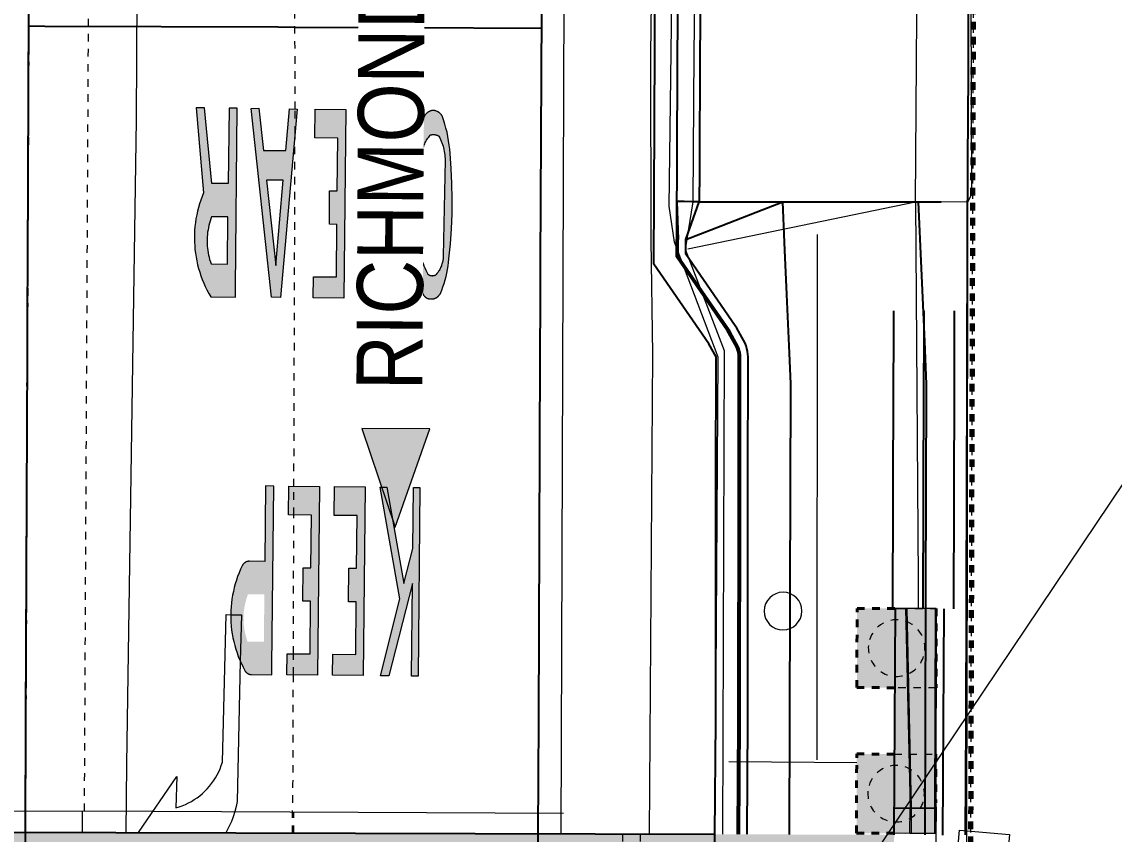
# Model space of a CAD drawing. Header units: metres. Extents: x -902 to -724, y 0 to 650.
# Drawn here: x -791.06 to -776.58, y 594.33 to 605.1 of the extents above; entities that cross this region are included whole.
import ezdxf

# ---------------------------------------------------------------- set-up
doc = ezdxf.new("R2010")
doc.units = ezdxf.units.M
for name, pattern in [('ControlLine', [0.02, 0.0125, -0.0025, 0.0025, -0.0025]), ('IMPORT-BDYS-Boundary _3_', [0.01, 0.009, -0.001]), ('IMPORT-BDYS-ProjBoundary', [0.008, 0.006, -0.002]), ('IMPORT-LNMK-LineCont _3_', [0.004, 0.001, -0.003]), ('JacobsDash', [0.0045, 0.003, -0.0015])]:
    doc.linetypes.add(name, pattern=pattern)
for name, color, linetype, lineweight in [('BRIDGE-ABUTMENT-CONC', 7, 'Continuous', 50), ('BRIDGE-FRAMING-LINE-18-HID', 7, 'JacobsDash', 15), ('D-BDGE', 7, 'Continuous', 13), ('D-BDGE-FLOOR', 7, 'Continuous', 50), ('D-BDGE-FNDN-LINES-18-HID', 7, 'JacobsDash', 15), ('D-BDGE-FNDN-PILE-CAP', 7, 'Continuous', 50), ('D-BDGE-GEN-MOD', 7, 'Continuous', 35), ('D-ENHA-GEN-LINE', 7, 'Continuous', 9), ('D-ENHA-TEXT', 7, 'Continuous', 9)]:
    doc.layers.add(name, color=color, linetype=linetype, lineweight=lineweight)
doc.styles.add('Arial Narrow_1', font='ARIALN.TTF', dxfattribs={"height": 0.875})

# ---------------------------------------------------------------- blocks, each defined once
blk = doc.blocks.new('T2DPAA-T2D-PWA-RW-M2D-000002_ControlLinesMinor_rvt-1-DRG-2871011 - SITE PLAN')
at = {"layer": 'D-BDGE', "color": 151, "linetype": 'ControlLine', "lineweight": 25, "true_color": 0x88c3ff}
blk.add_line((-1664.5, 535.071), (-1664.045, 643.233), dxfattribs=at)
blk = doc.blocks.new('T2DPAA-T2D-C3S-RW-M2D-100010_dwg-40802999-DRG-2871011 - SITE PLAN')
at = {"color": 9, "lineweight": 25, "true_color": 0xc3c3c3}
for p, q in [((271.413, -128.93), (270.913, -128.996)), ((270.921, -129.096), (271.437, -129.229)), ((269.408, -129.63), (269.573, -129.519))]:
    blk.add_line(p, q, dxfattribs=at)
at = {"color": 9, "lineweight": 25, "true_color": 0xc3c3c3, "flags": 128}
for points in [[(262.333, -121.06), (263.836, -120.934), (268.647, -120.531), (268.819, -120.517), (269.209, -120.484), (269.868, -120.429), (273.192, -120.151), (273.197, -120.15), (273.308, -120.141)], [(272.979, -120.169), (272.997, -120.379), (273.255, -123.457), (273.273, -123.681), (273.396, -125.151), (273.547, -126.945)], [(253.362, -121.811), (253.871, -121.769), (258.854, -121.351), (260.554, -121.209), (260.82, -121.187), (262.333, -121.06)], [(262.908, -127.836), (264.404, -127.71), (269.214, -127.308), (269.386, -127.293), (269.776, -127.261), (270.436, -127.205), (273.76, -126.927), (273.765, -126.927), (273.875, -126.917), (274.369, -126.876), (279.351, -126.459), (279.526, -126.444), (284.334, -126.042), (289.317, -125.624), (294.299, -125.207), (296.617, -125.013), (299.282, -124.79), (304.264, -124.373), (304.697, -124.337)], [(269.573, -129.519), (270.561, -128.701), (272.403, -128.546), (274.494, -128.371), (277.386, -128.129), (279.477, -127.954), (282.368, -127.712), (284.459, -127.536), (287.351, -127.294), (289.442, -127.119), (292.334, -126.877), (294.424, -126.702), (296.743, -126.508), (297.316, -126.46), (299.407, -126.285), (302.299, -126.043), (304.389, -125.868), (306.784, -125.667), (307.281, -125.625), (307.614, -125.598)], [(253.938, -128.587), (254.439, -128.545), (259.421, -128.128), (261.121, -127.985), (261.388, -127.963), (262.908, -127.836)], [(278.281, -128.355), (277.782, -128.397), (277.284, -128.439), (276.786, -128.48), (276.288, -128.522), (275.789, -128.564), (275.291, -128.605), (274.793, -128.647), (274.519, -128.67), (274.295, -128.689), (273.796, -128.731), (273.298, -128.772), (272.8, -128.814), (272.428, -128.845), (272.302, -128.856), (271.803, -128.897), (271.305, -128.939), (270.911, -128.972)], [(278.291, -128.48), (277.805, -128.696), (277.307, -128.738), (276.808, -128.779), (276.31, -128.821), (275.812, -128.863), (275.314, -128.905), (274.815, -128.946), (274.544, -128.969), (274.317, -128.988), (273.819, -129.03), (273.321, -129.072), (272.822, -129.113), (272.453, -129.144), (272.324, -129.155), (271.826, -129.196), (271.437, -129.229)], [(263.131, -130.47), (264.624, -130.348), (267.771, -130.073), (269.434, -129.928), (269.46, -129.925), (269.486, -129.919), (269.511, -129.911), (269.535, -129.901), (269.558, -129.889), (269.74, -129.768), (269.761, -129.752), (270.681, -128.991), (270.912, -128.972)], [(263.133, -130.495), (264.626, -130.373), (267.773, -130.098), (269.437, -129.953), (269.465, -129.95), (269.492, -129.943), (269.519, -129.935), (269.546, -129.924), (269.571, -129.911), (269.754, -129.788), (269.777, -129.772), (270.691, -129.015), (270.913, -128.996)], [(271.437, -129.229), (271.429, -129.129), (271.421, -129.029), (271.413, -128.93)], [(263.142, -130.594), (264.634, -130.472), (267.781, -130.198), (269.445, -130.053), (269.482, -130.048), (269.518, -130.04), (269.554, -130.029), (269.588, -130.015), (269.621, -129.998), (269.81, -129.871), (269.84, -129.849), (270.731, -129.112), (270.921, -129.096)], [(270.921, -129.096), (271.143, -129.544), (271.365, -129.992), (271.533, -130.331)], [(271.437, -129.229), (271.447, -129.336), (271.49, -129.834), (271.533, -130.331), (271.577, -130.83), (271.62, -131.328), (271.663, -131.826), (271.689, -132.126), (271.707, -132.324), (271.715, -132.425)], [(263.106, -130.171), (264.6, -130.049), (267.745, -129.775), (269.408, -129.63)], [(263.387, -133.483), (264.878, -133.357), (266.458, -133.223), (266.585, -133.212), (269.352, -132.977), (269.927, -132.929), (270.894, -132.846), (271.468, -132.798), (271.746, -132.774), (271.802, -132.77), (271.983, -132.755), (272.573, -132.706), (272.589, -132.705), (274.842, -132.519)], [(254.135, -130.903), (254.362, -130.884), (259.345, -130.478), (263.106, -130.171)], [(263.189, -131.154), (264.681, -131.028), (266.27, -130.893), (266.395, -130.883), (266.395, -130.883), (269.099, -130.653), (269.137, -130.648), (269.541, -130.595), (269.831, -130.557), (270.315, -130.492), (270.898, -130.415), (270.996, -130.402), (271.533, -130.331)], [(266.288, -132.258), (269.257, -132.006), (269.818, -131.959), (270.224, -131.924)], [(263.341, -132.948), (264.832, -132.821), (266.426, -132.686), (266.551, -132.676), (266.551, -132.676), (269.256, -132.447), (269.294, -132.443), (269.853, -132.369), (270.814, -132.242), (271.689, -132.126)], [(263.303, -132.537), (264.799, -132.415), (266.293, -132.294)], [(266.322, -132.661), (269.291, -132.409), (269.852, -132.361), (270.258, -132.327)], [(266.357, -133.063), (269.325, -132.811), (269.886, -132.764), (270.292, -132.729)], [(263.356, -133.18), (264.851, -133.058), (266.346, -132.936)]]:
    blk.add_lwpolyline(points, dxfattribs=at)
blk = doc.blocks.new('T2DPAA-T2D-PWC-RW-M2D-100010_RoadDesign_rvt-1-DRG-2871011 - SITE PLAN')
at = {"color": 9, "lineweight": 25, "true_color": 0xc3c3c3, "rotation": 84.9723245667552}
blk.add_blockref('T2DPAA-T2D-C3S-RW-M2D-100010_dwg-40802999-DRG-2871011 - SITE PLAN', (-1807.835, 343.649), dxfattribs=at)
blk = doc.blocks.new('T2DPAA-T2D-PWA-SU-M2D-000002_dwg-40815123-DRG-2871011 - SITE PLAN')
at = {"color": 9, "linetype": 'IMPORT-LNMK-LineCont _3_', "lineweight": 18, "true_color": 0xc0c0c0}
for p, q in [((47.803, 1552.197), (52.461, 1552.592)), ((45.589, 1552.009), (47.424, 1552.165)), ((47.424, 1552.165), (47.803, 1552.197)), ((45.312, 1551.985), (45.589, 1552.009))]:
    blk.add_line(p, q, dxfattribs=at)
at = {"color": 9, "lineweight": 18, "true_color": 0xc0c0c0}
for p, q in [((44.805, 1544.442), (44.669, 1546.133)), ((51.734, 1545.576), (44.797, 1544.974)), ((43.877, 1544.35), (43.857, 1544.348)), ((52.447, 1543.581), (58.388, 1544.124))]:
    blk.add_line(p, q, dxfattribs=at)
at = {"color": 9, "lineweight": 18, "true_color": 0xc0c0c0, "flags": 128}
for points in [[(91.75, 1558.003), (91.679, 1557.997), (86.222, 1557.587), (81.87, 1557.198), (77.146, 1556.866), (70.286, 1556.263), (63.172, 1555.59), (61.17, 1555.425), (56.618, 1555.05), (52.457, 1554.707), (43.939, 1554.085), (43.036, 1554.013)], [(43.05, 1553.848), (43.833, 1553.408), (43.421, 1553.382), (43.437, 1553.341), (43.455, 1553.3), (43.476, 1553.261), (43.498, 1553.222), (43.523, 1553.185), (43.549, 1553.149), (43.577, 1553.114), (43.607, 1553.081), (43.639, 1553.049), (43.672, 1553.019), (43.707, 1552.99), (43.744, 1552.963), (43.781, 1552.939), (43.82, 1552.916), (43.861, 1552.895), (43.902, 1552.876), (43.944, 1552.859), (43.987, 1552.844), (44.031, 1552.832), (44.075, 1552.821)], [(44.075, 1552.821), (46.029, 1552.941), (46.033, 1552.881)], [(46.033, 1552.881), (46.042, 1552.742), (45.431, 1552.702)], [(45.431, 1552.702), (43.574, 1552.58), (43.505, 1552.589), (43.437, 1552.6), (43.369, 1552.615), (43.302, 1552.634), (43.237, 1552.656), (43.173, 1552.681), (43.148, 1552.692)], [(43.623, 1547.094), (49.965, 1547.61), (51.469, 1547.763), (53.926, 1547.984), (58.722, 1548.344), (60.844, 1548.549), (65.279, 1548.908), (69.402, 1549.285), (72.361, 1549.542), (78.435, 1550.041), (83.632, 1550.447), (88.46, 1550.83), (89.146, 1550.825), (90.011, 1550.678), (90.721, 1550.393), (91.508, 1549.973), (92.227, 1549.372)], [(43.697, 1546.23), (50, 1546.745), (51.468, 1547.454), (51.938, 1547.566), (53.975, 1547.719), (58.389, 1548.047), (58.717, 1548.084), (60.831, 1548.263), (65.271, 1548.655), (69.415, 1549.025), (71.871, 1549.252), (72.402, 1549.274), (78.431, 1549.71), (78.784, 1549.768), (83.669, 1550.207), (88.464, 1550.546), (89.134, 1550.528), (89.91, 1550.393), (90.615, 1550.147), (91.334, 1549.735), (91.998, 1549.181)], [(43.705, 1546.129), (50.093, 1546.666), (51.383, 1547.298), (52.024, 1547.254), (53.989, 1547.414), (58.398, 1547.745), (58.756, 1547.961), (60.9, 1548.178)], [(52.024, 1547.254), (52.277, 1544.315), (51.391, 1547.268)], [(52.339, 1543.627), (52.277, 1544.315), (58.437, 1544.815), (58.504, 1544.135)], [(52.277, 1544.315), (47.295, 1543.844), (46.915, 1543.81)], [(42.58, 1542.784), (47.657, 1543.218), (52.339, 1543.627), (52.447, 1543.581)], [(34.172, 1542.278), (35.615, 1542.524), (36.522, 1542.629), (43.562, 1543.279), (44.309, 1543.334), (44.337, 1543.349)], [(42.835, 1543.22), (42.835, 1543.007), (44.035, 1543.007), (44.035, 1542.341), (42.035, 1542.341)]]:
    blk.add_lwpolyline(points, dxfattribs=at)
at = {"color": 9, "linetype": 'IMPORT-LNMK-LineCont _3_', "lineweight": 18, "true_color": 0xc0c0c0, "flags": 128}
for points in [[(52.785, 1552.62), (56.21, 1552.925), (63.193, 1553.545), (70.936, 1554.202)], [(52.461, 1552.592), (52.696, 1552.612), (52.785, 1552.62)], [(43.222, 1551.815), (43.866, 1551.863), (45.312, 1551.985)]]:
    blk.add_lwpolyline(points, dxfattribs=at)
blk = doc.blocks.new('T2DPAA-T2D-PWA-SU-M2D-000001_dwg-40815111-DRG-2871011 - SITE PLAN')
at = {"color": 9, "linetype": 'IMPORT-BDYS-Boundary _3_', "lineweight": 18, "true_color": 0xc0c0c0, "flags": 128}
blk.add_lwpolyline([(124.495, 1599.034), (121.069, 1639.337), (138.228, 1640.786)], dxfattribs=at)
blk = doc.blocks.new('T2DPAA-T2D-PWA-GN-XRF-000103_dwg-40807629-DRG-2871011 - SITE PLAN')
at = {"color": 200, "linetype": 'IMPORT-BDYS-ProjBoundary', "lineweight": 70, "true_color": 0xbf00ff, "flags": 128}
blk.add_lwpolyline([(380.558, 1470.686), (378.19, 1470.486), (376.33, 1492.407), (361.133, 1491.138), (328.778, 1488.393), (322.042, 1487.824), (322.223, 1485.695), (300.56, 1483.866), (300.379, 1485.996), (285.193, 1484.714), (287.006, 1463.393), (271.82, 1462.102), (270.55, 1477.048), (270.352, 1477.215)], dxfattribs=at)
blk = doc.blocks.new('ASSA_Driveway_dwg-40817344-DRG-2871011 - SITE PLAN')
at = {"lineweight": 18, "true_color": 0xc0c0c0}
h = blk.add_hatch(color=9, dxfattribs=at)
h.paths.add_polyline_path([(1.231, -3.148), (3.726, -2.954), (3.716, -2.846), (2.72, -2.923), (2.703, -2.706), (3.693, -2.52), (3.684, -2.412), (2.57, -2.608), (2.487, -2.583), (2.378, -2.558), (2.314, -2.547), (2.224, -2.537), (2.095, -2.533), (2.006, -2.536), (1.936, -2.541), (1.85, -2.553), (1.758, -2.571), (1.682, -2.59), (1.597, -2.617), (1.513, -2.65), (1.432, -2.687), (1.353, -2.728), (1.278, -2.774), (1.206, -2.823), (1.224, -3.05)])
h.paths.add_polyline_path([(1.66, -3.006), (1.643, -2.789), (1.716, -2.759), (1.792, -2.735), (1.87, -2.718), (1.951, -2.709), (2.051, -2.707), (2.131, -2.713), (2.19, -2.722), (2.266, -2.74), (2.283, -2.957), (1.661, -3.006)])
h = blk.add_hatch(color=9, dxfattribs=at)
h.paths.add_polyline_path([(1.278, -3.745), (3.785, -3.746), (3.777, -3.644), (3.223, -3.644), (3.2, -3.348), (3.751, -3.24), (3.738, -3.139), (1.269, -3.624), (1.273, -3.681)])
h.paths.add_polyline_path([(1.695, -3.644), (2.812, -3.425), (2.829, -3.644), (2.104, -3.644)])
h = blk.add_hatch(color=9, dxfattribs=at)
h.paths.add_polyline_path([(-3.715, -4.068), (-1.22, -3.874), (-1.229, -3.765), (-2.226, -3.843), (-2.242, -3.64), (-2.27, -3.577), (-2.288, -3.562), (-2.321, -3.547), (-2.391, -3.522), (-2.476, -3.498), (-2.563, -3.479), (-2.671, -3.462), (-2.773, -3.454), (-2.851, -3.452), (-2.95, -3.455), (-3.03, -3.463), (-3.169, -3.487), (-3.244, -3.505), (-3.322, -3.528), (-3.374, -3.546), (-3.457, -3.58), (-3.538, -3.618), (-3.616, -3.661), (-3.7, -3.715), (-3.717, -3.733), (-3.73, -3.758), (-3.736, -3.801), (-3.722, -3.97)])
h.paths.add_polyline_path([(-3.287, -3.925), (-3.304, -3.708), (-3.21, -3.672), (-3.155, -3.655), (-3.076, -3.638), (-2.996, -3.628), (-2.915, -3.625), (-2.835, -3.63), (-2.756, -3.642), (-2.68, -3.66), (-2.663, -3.877), (-3.285, -3.925)])
for points in [[(1.343, -4.583), (1.623, -4.561), (3.835, -4.389), (3.804, -3.984), (3.424, -4.014), (3.448, -4.317), (2.752, -4.371), (2.744, -4.27), (2.302, -4.305), (2.309, -4.406), (1.614, -4.46), (1.587, -4.156), (1.312, -4.178), (1.34, -4.542)], [(-3.665, -4.672), (-1.173, -4.478), (-1.204, -4.073), (-1.584, -4.103), (-1.56, -4.406), (-2.257, -4.46), (-2.264, -4.359), (-2.707, -4.394), (-2.699, -4.495), (-3.394, -4.549), (-3.421, -4.246), (-3.697, -4.267), (-3.672, -4.585)], [(1.394, -5.237), (3.886, -5.044), (3.854, -4.63), (3.506, -4.66), (3.53, -4.967), (1.386, -5.134), (1.388, -5.156)], [(-3.618, -5.277), (-1.126, -5.083), (-1.157, -4.678), (-1.537, -4.707), (-1.513, -5.011), (-2.21, -5.065), (-2.217, -4.964), (-2.66, -4.998), (-2.652, -5.099), (-3.347, -5.153), (-3.374, -4.85), (-3.65, -4.872), (-3.625, -5.189)], [(-3.562, -6.001), (-1.069, -5.807), (-1.077, -5.722), (-1.881, -5.784), (-2.356, -5.706), (-1.103, -5.37), (-1.11, -5.282), (-2.563, -5.673), (-3.601, -5.503), (-3.592, -5.617), (-2.347, -5.82), (-3.569, -5.914), (-3.567, -5.929)], [(1.434, -5.74), (1.439, -5.766), (1.45, -5.794), (1.466, -5.817), (1.488, -5.836), (1.516, -5.852), (1.601, -5.877), (1.689, -5.897), (1.777, -5.911), (1.887, -5.922), (1.976, -5.925), (2.333, -5.925), (2.508, -5.919), (2.683, -5.907), (2.857, -5.891), (3.03, -5.871), (3.369, -5.817), (3.547, -5.782), (3.609, -5.765), (3.686, -5.741), (3.776, -5.707), (3.862, -5.666), (3.883, -5.65), (3.903, -5.624), (3.914, -5.602), (3.922, -5.575), (3.923, -5.558), (3.913, -5.507), (3.899, -5.483), (3.887, -5.468), (3.866, -5.45), (3.837, -5.435), (3.808, -5.424), (3.73, -5.398), (3.65, -5.377), (3.542, -5.356), (3.469, -5.346), (3.406, -5.34), (3.226, -5.452), (3.307, -5.444), (3.322, -5.444), (3.371, -5.448), (3.423, -5.457), (3.481, -5.474), (3.521, -5.491), (3.572, -5.519), (3.596, -5.534), (3.604, -5.559), (3.607, -5.592), (3.605, -5.612), (3.591, -5.651), (3.538, -5.683), (3.466, -5.715), (3.423, -5.731), (3.362, -5.748), (3.301, -5.758), (3.147, -5.769), (1.955, -5.846), (1.926, -5.843), (1.875, -5.831), (1.842, -5.819), (1.803, -5.8), (1.759, -5.773), (1.749, -5.761), (1.74, -5.74), (1.738, -5.713), (1.741, -5.693), (1.752, -5.669), (1.821, -5.626), (1.9, -5.587), (1.969, -5.559), (2.046, -5.536), (2.151, -5.515), (2.03, -5.432), (1.888, -5.457), (1.808, -5.478), (1.724, -5.507), (1.683, -5.523), (1.617, -5.553), (1.553, -5.586), (1.468, -5.639), (1.453, -5.656), (1.438, -5.686)]]:
    blk.add_hatch(color=9, dxfattribs=at).paths.add_polyline_path(points)
at = {"color": 9, "lineweight": 18, "true_color": 0xc0c0c0}
for p, q in [((-6.286, 4.506), (-5.73, -1.752)), ((-6.015, -1.749), (-5.732, -1.726)), ((-5.727, -1.752), (-5.202, -8.084)), ((-5.478, -8.074), (23.96, -5.598))]:
    blk.add_line(p, q, dxfattribs=at)
at = {"color": 9, "linetype": 'IMPORT-LNMK-LineCont _3_', "lineweight": 18, "true_color": 0xc0c0c0}
for p, q in [((-5.73, -1.752), (5.277, -0.84)), ((-5.778, -4.542), (-5.498, -4.519))]:
    blk.add_line(p, q, dxfattribs=at)
at = {"color": 9, "lineweight": 18, "true_color": 0xc0c0c0, "flags": 128}
for points in [[(1.206, -2.823), (1.231, -3.148), (1.356, -3.138), (3.726, -2.954), (3.718, -2.846), (2.72, -2.923), (2.703, -2.706), (3.693, -2.52), (3.684, -2.412), (2.57, -2.608), (2.521, -2.592), (2.472, -2.579), (2.422, -2.567), (2.372, -2.557), (2.321, -2.549), (2.27, -2.542), (2.219, -2.537), (2.168, -2.534), (2.117, -2.532), (2.066, -2.532), (2.015, -2.534), (1.964, -2.538), (1.913, -2.543), (1.862, -2.551), (1.812, -2.559), (1.762, -2.57), (1.712, -2.582), (1.663, -2.596), (1.614, -2.612), (1.566, -2.629), (1.518, -2.648), (1.471, -2.668), (1.425, -2.69), (1.379, -2.714), (1.335, -2.739), (1.291, -2.765), (1.248, -2.793)], [(1.64, -2.789), (1.657, -3.006), (2.281, -2.957), (2.264, -2.74), (2.235, -2.733), (2.205, -2.726), (2.175, -2.72), (2.145, -2.715), (2.115, -2.711), (2.085, -2.709), (2.054, -2.707), (2.024, -2.706), (1.993, -2.706), (1.963, -2.708), (1.933, -2.71), (1.902, -2.713), (1.872, -2.718), (1.842, -2.723), (1.813, -2.73), (1.783, -2.737), (1.754, -2.746), (1.725, -2.755), (1.696, -2.765), (1.668, -2.777)], [(3.2, -3.348), (3.223, -3.644), (3.778, -3.644), (3.785, -3.746), (1.278, -3.745), (1.269, -3.624), (3.738, -3.139), (3.751, -3.24)], [(-3.69, -3.707), (-3.693, -3.709), (-3.696, -3.711), (-3.698, -3.713), (-3.701, -3.716), (-3.704, -3.718), (-3.706, -3.721), (-3.709, -3.723), (-3.711, -3.726), (-3.713, -3.729), (-3.715, -3.731), (-3.717, -3.734), (-3.719, -3.737), (-3.721, -3.74), (-3.723, -3.743), (-3.725, -3.746), (-3.726, -3.75), (-3.728, -3.753), (-3.729, -3.756), (-3.73, -3.759), (-3.731, -3.763), (-3.732, -3.766), (-3.733, -3.77), (-3.734, -3.773), (-3.735, -3.777), (-3.735, -3.78), (-3.735, -3.784), (-3.736, -3.787), (-3.736, -3.791), (-3.736, -3.794), (-3.736, -3.798), (-3.736, -3.801), (-3.715, -4.068), (-3.59, -4.058), (-1.22, -3.874), (-1.228, -3.765), (-2.226, -3.843), (-2.242, -3.64), (-2.242, -3.637), (-2.243, -3.633), (-2.243, -3.63), (-2.244, -3.626), (-2.245, -3.623), (-2.246, -3.619), (-2.247, -3.616), (-2.248, -3.612), (-2.249, -3.609), (-2.251, -3.606), (-2.252, -3.603), (-2.254, -3.599), (-2.255, -3.596), (-2.257, -3.593), (-2.259, -3.59), (-2.261, -3.587), (-2.263, -3.585), (-2.266, -3.582), (-2.268, -3.579), (-2.27, -3.577), (-2.273, -3.574), (-2.275, -3.572), (-2.278, -3.569), (-2.281, -3.567), (-2.284, -3.565), (-2.286, -3.563), (-2.289, -3.561), (-2.292, -3.559), (-2.296, -3.557), (-2.299, -3.555), (-2.302, -3.554), (-2.305, -3.553), (-2.308, -3.551), (-2.357, -3.534), (-2.406, -3.518), (-2.456, -3.503), (-2.506, -3.491), (-2.556, -3.48), (-2.607, -3.471), (-2.658, -3.464), (-2.709, -3.458), (-2.761, -3.454), (-2.812, -3.452), (-2.864, -3.452), (-2.915, -3.453), (-2.967, -3.456), (-3.018, -3.461), (-3.069, -3.468), (-3.12, -3.476), (-3.171, -3.486), (-3.221, -3.498), (-3.271, -3.512), (-3.32, -3.527), (-3.369, -3.544), (-3.417, -3.562), (-3.464, -3.583), (-3.511, -3.604), (-3.557, -3.628), (-3.602, -3.653), (-3.647, -3.679)], [(1.695, -3.644), (2.829, -3.644), (2.812, -3.425)], [(2.744, -4.27), (2.752, -4.371), (3.448, -4.317), (3.424, -4.014), (3.804, -3.984), (3.835, -4.389), (1.343, -4.583), (1.312, -4.178), (1.59, -4.156), (1.614, -4.46), (2.309, -4.406), (2.302, -4.305)], [(-2.264, -4.359), (-2.257, -4.46), (-1.56, -4.406), (-1.584, -4.103), (-1.204, -4.073), (-1.173, -4.478), (-3.665, -4.672), (-3.697, -4.267), (-3.418, -4.245), (-3.394, -4.549), (-2.699, -4.495), (-2.707, -4.394)], [(3.854, -4.63), (3.886, -5.044), (1.394, -5.237), (1.386, -5.134), (3.53, -4.967), (3.505, -4.657)], [(-2.217, -4.964), (-2.21, -5.065), (-1.513, -5.011), (-1.537, -4.707), (-1.157, -4.678), (-1.126, -5.083), (-3.618, -5.277), (-3.65, -4.872), (-3.371, -4.85), (-3.347, -5.153), (-2.652, -5.099), (-2.66, -4.998)], [(-3.562, -6.001), (-3.569, -5.914), (-2.347, -5.819), (-3.592, -5.617), (-3.601, -5.503), (-2.563, -5.673), (-1.11, -5.282), (-1.103, -5.37), (-2.356, -5.706), (-1.881, -5.784), (-1.076, -5.721), (-1.069, -5.807)], [(2.03, -5.432), (1.986, -5.438), (1.942, -5.446), (1.899, -5.454), (1.856, -5.465), (1.813, -5.477), (1.771, -5.49), (1.729, -5.505), (1.688, -5.521), (1.647, -5.538), (1.607, -5.557), (1.568, -5.577), (1.529, -5.599), (1.491, -5.622), (1.488, -5.624), (1.485, -5.626), (1.482, -5.628), (1.478, -5.63), (1.475, -5.632), (1.472, -5.635), (1.469, -5.637), (1.467, -5.64), (1.464, -5.642), (1.461, -5.645), (1.459, -5.648), (1.456, -5.651), (1.454, -5.654), (1.452, -5.657), (1.45, -5.66), (1.447, -5.663), (1.446, -5.667), (1.444, -5.67), (1.442, -5.673), (1.441, -5.677), (1.439, -5.68), (1.438, -5.684), (1.437, -5.688), (1.436, -5.691), (1.435, -5.695), (1.434, -5.699), (1.433, -5.702), (1.433, -5.706), (1.432, -5.71), (1.432, -5.714), (1.432, -5.718), (1.432, -5.721), (1.432, -5.725), (1.432, -5.729), (1.432, -5.733), (1.433, -5.737), (1.434, -5.74), (1.434, -5.745), (1.435, -5.749), (1.435, -5.754), (1.436, -5.758), (1.438, -5.763), (1.439, -5.767), (1.44, -5.771), (1.442, -5.776), (1.443, -5.78), (1.445, -5.784), (1.447, -5.788), (1.449, -5.792), (1.452, -5.796), (1.454, -5.8), (1.456, -5.804), (1.459, -5.808), (1.462, -5.811), (1.465, -5.815), (1.468, -5.818), (1.471, -5.822), (1.474, -5.825), (1.478, -5.828), (1.481, -5.831), (1.485, -5.834), (1.488, -5.836), (1.492, -5.839), (1.496, -5.842), (1.5, -5.844), (1.504, -5.846), (1.508, -5.848), (1.512, -5.85), (1.516, -5.852), (1.562, -5.866), (1.607, -5.878), (1.654, -5.889), (1.7, -5.899), (1.747, -5.907), (1.794, -5.914), (1.842, -5.919), (1.889, -5.922), (1.937, -5.924), (1.984, -5.925), (2.184, -5.927), (2.384, -5.924), (2.583, -5.914), (2.782, -5.899), (2.981, -5.877), (3.179, -5.85), (3.375, -5.817), (3.432, -5.808), (3.487, -5.797), (3.543, -5.784), (3.598, -5.769), (3.652, -5.753), (3.706, -5.734), (3.759, -5.714), (3.812, -5.691), (3.863, -5.668), (3.867, -5.665), (3.871, -5.661), (3.875, -5.658), (3.879, -5.655), (3.883, -5.651), (3.886, -5.648), (3.889, -5.644), (3.893, -5.64), (3.896, -5.636), (3.899, -5.632), (3.902, -5.628), (3.904, -5.624), (3.907, -5.619), (3.909, -5.615), (3.911, -5.61), (3.913, -5.606), (3.915, -5.601), (3.917, -5.596), (3.919, -5.591), (3.92, -5.587), (3.921, -5.582), (3.922, -5.577), (3.923, -5.572), (3.924, -5.567), (3.925, -5.562), (3.925, -5.557), (3.925, -5.552), (3.925, -5.547), (3.925, -5.542), (3.924, -5.537), (3.923, -5.532), (3.922, -5.527), (3.92, -5.522), (3.918, -5.518), (3.917, -5.513), (3.915, -5.509), (3.912, -5.504), (3.91, -5.5), (3.908, -5.496), (3.905, -5.491), (3.902, -5.487), (3.9, -5.483), (3.897, -5.479), (3.894, -5.475), (3.89, -5.472), (3.887, -5.468), (3.883, -5.465), (3.88, -5.461), (3.876, -5.458), (3.872, -5.455), (3.868, -5.452), (3.864, -5.449), (3.86, -5.446), (3.856, -5.444), (3.852, -5.441), (3.847, -5.439), (3.843, -5.437), (3.838, -5.435), (3.834, -5.433), (3.788, -5.417), (3.741, -5.402), (3.694, -5.388), (3.647, -5.376), (3.599, -5.366), (3.551, -5.357), (3.503, -5.349), (3.455, -5.344), (3.406, -5.34), (3.226, -5.452), (3.243, -5.449), (3.259, -5.447), (3.276, -5.445), (3.293, -5.444), (3.31, -5.444), (3.327, -5.444), (3.344, -5.445), (3.361, -5.446), (3.377, -5.448), (3.394, -5.451), (3.411, -5.454), (3.427, -5.458), (3.444, -5.462), (3.46, -5.467), (3.476, -5.472), (3.492, -5.478), (3.507, -5.485), (3.523, -5.492), (3.538, -5.499), (3.553, -5.507), (3.567, -5.516), (3.582, -5.525), (3.596, -5.534), (3.598, -5.538), (3.599, -5.542), (3.601, -5.547), (3.602, -5.551), (3.603, -5.555), (3.604, -5.56), (3.605, -5.564), (3.606, -5.569), (3.607, -5.573), (3.607, -5.577), (3.608, -5.582), (3.608, -5.586), (3.608, -5.591), (3.608, -5.595), (3.607, -5.6), (3.607, -5.604), (3.606, -5.609), (3.605, -5.613), (3.604, -5.618), (3.603, -5.622), (3.602, -5.626), (3.601, -5.631), (3.599, -5.635), (3.597, -5.639), (3.596, -5.643), (3.594, -5.647), (3.591, -5.651), (3.571, -5.664), (3.551, -5.676), (3.53, -5.687), (3.509, -5.698), (3.487, -5.707), (3.465, -5.716), (3.443, -5.725), (3.42, -5.732), (3.397, -5.739), (3.374, -5.745), (3.351, -5.75), (3.328, -5.754), (3.304, -5.758), (3.281, -5.76), (2.012, -5.847), (1.999, -5.847), (1.986, -5.847), (1.972, -5.847), (1.959, -5.846), (1.946, -5.845), (1.933, -5.844), (1.92, -5.842), (1.907, -5.839), (1.894, -5.836), (1.881, -5.833), (1.869, -5.829), (1.856, -5.825), (1.844, -5.82), (1.832, -5.815), (1.82, -5.809), (1.808, -5.803), (1.797, -5.797), (1.785, -5.79), (1.774, -5.783), (1.763, -5.775), (1.753, -5.767), (1.751, -5.765), (1.749, -5.762), (1.748, -5.76), (1.747, -5.757), (1.745, -5.754), (1.744, -5.751), (1.743, -5.748), (1.742, -5.745), (1.741, -5.742), (1.74, -5.739), (1.739, -5.736), (1.739, -5.733), (1.738, -5.73), (1.738, -5.727), (1.738, -5.724), (1.737, -5.721), (1.737, -5.718), (1.737, -5.715), (1.738, -5.712), (1.738, -5.709), (1.738, -5.706), (1.739, -5.703), (1.739, -5.7), (1.74, -5.697), (1.741, -5.694), (1.742, -5.691), (1.743, -5.688), (1.744, -5.685), (1.745, -5.682), (1.746, -5.679), (1.747, -5.677), (1.749, -5.674), (1.75, -5.671), (1.752, -5.669), (1.778, -5.652), (1.804, -5.636), (1.831, -5.621), (1.858, -5.606), (1.886, -5.593), (1.914, -5.58), (1.943, -5.569), (1.972, -5.558), (2.001, -5.548), (2.03, -5.54), (2.06, -5.532), (2.09, -5.525), (2.12, -5.519), (2.151, -5.515)]]:
    blk.add_lwpolyline(points, close=True, dxfattribs=at)
at = {"color": 9, "lineweight": 18, "true_color": 0xc0c0c0}
for start, end in [(4.9183, 184.9183), (184.9183, 4.9183)]:
    blk.add_arc((-2.279, -10.747), 0.25, start, end, dxfattribs=at)
blk = doc.blocks.new('T2DPAA-T2D-PWA-SU-M2D-000100_Survey_rvt-1-DRG-2871011 - SITE PLAN')
at = {"color": 9, "lineweight": 18, "true_color": 0xc0c0c0, "rotation": 84.9723245667552}
for name, p in [('T2DPAA-T2D-PWA-SU-M2D-000001_dwg-40815111-DRG-2871011 - SITE PLAN', (-29.301, 328.935)), ('T2DPAA-T2D-PWA-SU-M2D-000002_dwg-40815123-DRG-2871011 - SITE PLAN', (-118.655, 415.297)), ('T2DPAA-T2D-PWA-GN-XRF-000103_dwg-40807629-DRG-2871011 - SITE PLAN', (-197.868, 135.253)), ('ASSA_Driveway_dwg-40817344-DRG-2871011 - SITE PLAN', (-1664.711, 600.503))]:
    blk.add_blockref(name, p, dxfattribs=at)
blk = doc.blocks.new('CS_Annot_Symb_Direction - ARROW RIGHT_1-5794038-DRG-2871011 - SITE PLAN')
at = {"layer": 'D-ENHA-GEN-LINE'}
blk.add_hatch(color=256, dxfattribs=at).paths.add_polyline_path([(0, 0.001804), (0.00522, 0), (0, -0.001804)])
for p, q in [((0, 0.001804), (0, -0.001804)), ((0.00522, 0), (0, 0.001804)), ((0, -0.001804), (0.00522, 0))]:
    blk.add_line(p, q, dxfattribs=at)

msp = doc.modelspace()

# ---------------------------------------------------------------- hatches: boundary and pattern name
at = {"layer": 'BRIDGE-ABUTMENT-CONC', "lineweight": 5, "true_color": 0xc0c0c0}
for points in [[(-791.034, 593.26), (-791.032, 594.36), (-801.485, 594.391), (-801.486, 593.291), (-794.012, 593.269)], [(-779.499, 593.225), (-779.495, 594.325), (-791.03, 594.36), (-791.032, 593.26), (-790.514, 593.258), (-779.524, 593.226)]]:
    msp.add_hatch(color=9, dxfattribs=at).paths.add_polyline_path(points)
at = {"layer": 'D-BDGE-FNDN-PILE-CAP', "lineweight": 5, "true_color": 0xc0c0c0}
for points in [[(-779.491, 596.275), (-779.488, 597.325), (-779.987, 597.325), (-779.99, 596.277), (-779.494, 596.275)], [(-779.495, 594.345), (-779.495, 595.395), (-779.992, 595.397), (-779.995, 594.347), (-779.581, 594.346)]]:
    msp.add_hatch(color=9, dxfattribs=at).paths.add_polyline_path(points)
at = {"layer": 'D-BDGE-GEN-MOD', "lineweight": 5, "true_color": 0xc0c0c0}
for points in [[(-779.285, 594.678), (-779.343, 597.324), (-779.488, 597.325), (-779.494, 594.68), (-779.285, 594.678)], [(-778.938, 597.323), (-778.938, 597.326), (-779.39, 597.325), (-779.105, 597.323), (-778.94, 597.323)], [(-779.27, 594.677), (-779.327, 597.324), (-779.343, 597.324), (-779.285, 594.677)], [(-778.959, 594.676), (-778.956, 597.323), (-779.327, 597.324), (-779.27, 594.677), (-779.081, 594.676)], [(-778.959, 594.676), (-778.944, 594.678), (-778.938, 597.323), (-778.953, 597.323), (-778.959, 594.676)], [(-779.286, 594.343), (-779.285, 594.678), (-779.494, 594.679), (-779.495, 594.345), (-779.375, 594.344)], [(-779.27, 594.342), (-779.27, 594.677), (-779.285, 594.677), (-779.283, 594.343)], [(-778.96, 594.342), (-778.959, 594.676), (-779.27, 594.676), (-779.27, 594.342), (-779.095, 594.342)], [(-778.945, 594.342), (-778.944, 594.676), (-778.959, 594.676), (-778.959, 594.342)]]:
    msp.add_hatch(color=9, dxfattribs=at).paths.add_polyline_path(points)

# ---------------------------------------------------------------- linework, layer by layer
at = {"layer": 'BRIDGE-FRAMING-LINE-18-HID'}
for p, q in [((-783.094, 593.236), (-783.091, 594.336)), ((-782.862, 593.236), (-782.858, 594.336))]:
    msp.add_line(p, q, dxfattribs=at)
at = {"layer": 'D-BDGE-FLOOR', "lineweight": 25}
msp.add_line((-801.486, 594.391), (-781.871, 594.333), dxfattribs=at)
at = {"layer": 'D-BDGE-FNDN-LINES-18-HID'}
for p, q in [((-779.488, 597.325), (-779.419, 597.325)), ((-779.417, 597.325), (-778.937, 597.324)), ((-778.94, 596.274), (-779.491, 596.275)), ((-779.493, 595.395), (-778.942, 595.394)), ((-778.945, 594.606), (-778.945, 594.344)), ((-778.944, 594.677), (-778.944, 594.676)), ((-778.945, 594.344), (-779.494, 594.345))]:
    msp.add_line(p, q, dxfattribs=at)
for centre, start, end in [((-779.463, 596.8), 354.9723, 174.9723), ((-779.463, 596.8), 174.9723, 354.9723), ((-779.469, 594.87), 354.9723, 174.9723), ((-779.469, 594.87), 174.9723, 354.9723)]:
    msp.add_arc(centre, 0.375, start, end, dxfattribs=at)
at = {"layer": 'D-BDGE-FNDN-PILE-CAP', "linetype": 'JacobsDash', "lineweight": 40}
for p, q in [((-779.99, 596.277), (-779.987, 597.327)), ((-779.987, 597.327), (-779.488, 597.325)), ((-778.937, 597.324), (-778.94, 596.274)), ((-779.491, 596.275), (-779.99, 596.277)), ((-779.995, 594.347), (-779.992, 595.397)), ((-779.992, 595.397), (-779.493, 595.395)), ((-778.942, 595.394), (-778.944, 594.75)), ((-779.495, 594.345), (-779.995, 594.347))]:
    msp.add_line(p, q, dxfattribs=at)
at = {"layer": 'D-BDGE-GEN-MOD', "lineweight": 15}
for p, q in [((-779.488, 597.326), (-779.494, 594.679)), ((-779.488, 597.326), (-779.488, 597.327)), ((-778.938, 597.326), (-779.488, 597.327)), ((-779.343, 597.324), (-779.488, 597.326)), ((-779.327, 597.324), (-779.343, 597.324)), ((-779.343, 597.324), (-779.285, 594.678)), ((-778.953, 597.323), (-779.327, 597.324)), ((-779.327, 597.324), (-779.27, 594.677)), ((-778.953, 597.323), (-778.959, 594.677)), ((-778.938, 597.323), (-778.953, 597.323)), ((-778.938, 597.323), (-778.944, 594.677)), ((-778.938, 597.326), (-778.938, 597.323)), ((-779.494, 594.679), (-779.495, 594.345)), ((-779.285, 594.678), (-779.494, 594.68)), ((-779.494, 594.679), (-779.285, 594.677)), ((-779.286, 594.343), (-779.285, 594.677)), ((-779.285, 594.678), (-779.27, 594.677)), ((-779.285, 594.677), (-779.27, 594.677)), ((-778.959, 594.677), (-779.27, 594.677)), ((-779.27, 594.677), (-779.27, 594.342)), ((-779.27, 594.677), (-778.959, 594.676)), ((-778.959, 594.676), (-778.96, 594.342)), ((-778.944, 594.677), (-778.959, 594.677)), ((-778.959, 594.676), (-778.944, 594.676)), ((-778.944, 594.676), (-778.945, 594.342)), ((-779.286, 594.343), (-779.495, 594.345)), ((-779.27, 594.342), (-779.286, 594.343)), ((-778.96, 594.342), (-779.27, 594.342)), ((-778.945, 594.342), (-778.96, 594.342))]:
    msp.add_line(p, q, dxfattribs=at)
at = {"layer": 'D-ENHA-TEXT'}
msp.add_line((-779.951, 593.783), (-775.789, 599.979), dxfattribs=at)

# ---------------------------------------------------------------- block references
at = {"color": 9, "lineweight": 5, "true_color": 0xc0c0c0}
msp.add_blockref('T2DPAA-T2D-PWA-SU-M2D-000100_Survey_rvt-1-DRG-2871011 - SITE PLAN', (873.236, 0), dxfattribs=at)
at = {"lineweight": 5}
for name in ['T2DPAA-T2D-PWC-RW-M2D-100010_RoadDesign_rvt-1-DRG-2871011 - SITE PLAN', 'T2DPAA-T2D-PWA-RW-M2D-000002_ControlLinesMinor_rvt-1-DRG-2871011 - SITE PLAN']:
    msp.add_blockref(name, (873.236, 0), dxfattribs=at)
at = {"layer": 'D-ENHA-GEN-LINE', "xscale": 250, "yscale": 250, "zscale": 250, "rotation": 269.686873005782}
msp.add_blockref('CS_Annot_Symb_Direction - ARROW RIGHT_1-5794038-DRG-2871011 - SITE PLAN', (-786.104, 599.709), dxfattribs=at)

# ---------------------------------------------------------------- next in the draw order: texts
at = {"layer": 'D-ENHA-GEN-LINE', "insert": (-786.626, 600.223), "char_height": 0.875, "attachment_point": 1, "rotation": 89.6869, "style": 'Arial Narrow_1', "bg_fill": 3, "box_fill_scale": 1, "bg_fill_color": 256, "bg_fill_true_color": 13158600, "bg_fill_transparency": 0}
msp.add_mtext('RICHMOND ROAD WESTBOUND', dxfattribs=at)

doc.saveas('drawing.dxf')
